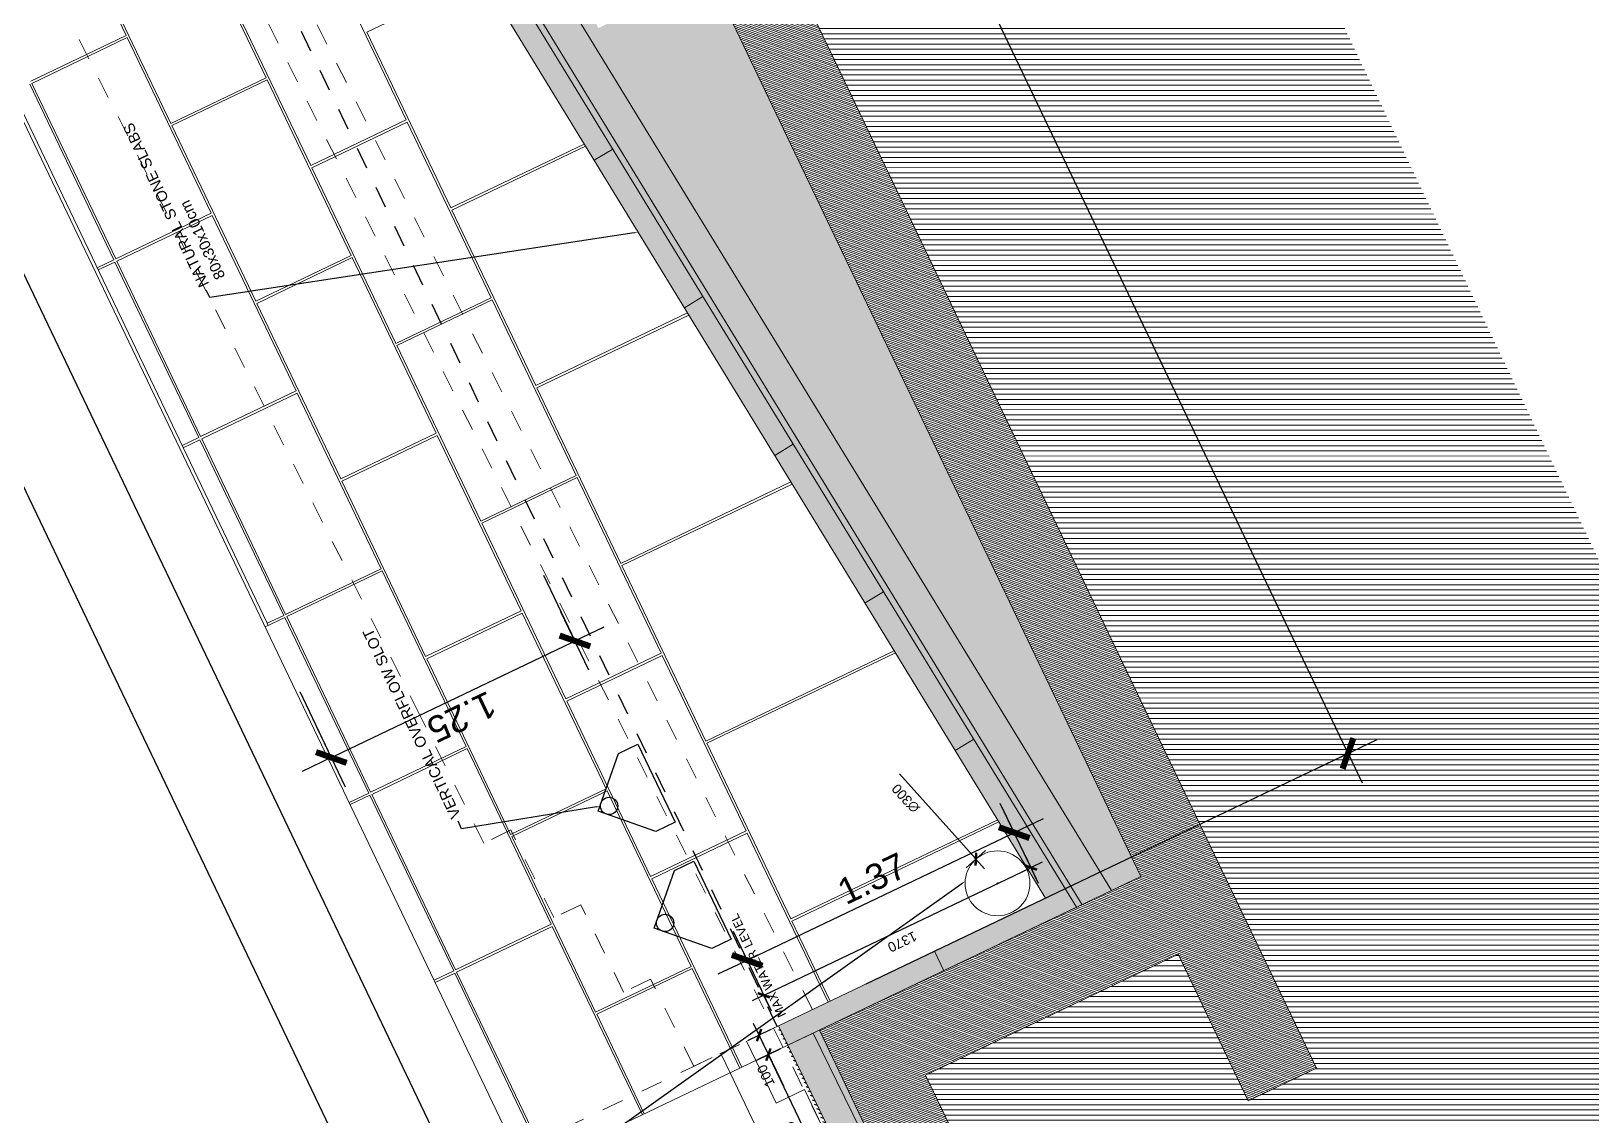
# Model space of a CAD drawing. Header units: metres. Extents: x 679304 to 680626, y 2747329 to 2750056.
# Drawn here: x 679482.45 to 679489.67, y 2747436.82 to 2747441.84 of the extents above; entities that cross this region are included whole.
import ezdxf
from ezdxf import colors
from ezdxf.entities.mleader import LeaderData, LeaderLine
from ezdxf.math import Vec2, Vec3

# ---------------------------------------------------------------- set-up
doc = ezdxf.new("R2010")
doc.units = ezdxf.units.M
doc.linetypes.add('Dash_2_', pattern=[0.25, 0.125, -0.125])
doc.linetypes.add('TRAZOS2', pattern=[9.525, 6.35, -3.175])
for name, color, linetype in [('00_WF_Return', 150, 'Continuous'), ('00_WF_Supply', 170, 'Continuous'), ('01-TX', 7, 'Continuous'), ('01-TX-Dimensions_1-25', 157, 'Continuous'), ('01-TX-Dimensions_1-50', 157, 'Continuous'), ('02-L-Water Level', 140, 'Continuous'), ('COTAUX', 7, 'Continuous')]:
    doc.layers.add(name, color=color, linetype=linetype)
for name, color, linetype, lineweight in [('02-L-projecció', 6, 'Continuous', 5), ('02-L-seccionat', 4, 'Continuous', 5), ('1-CM', 7, 'Continuous', 0), ('3-TR terra compactada', 45, 'Continuous', 0)]:
    doc.layers.add(name, color=color, linetype=linetype, lineweight=lineweight)
for name, color, linetype, lineweight, true_color in [('02-L-projecció 2', 251, 'Continuous', 5, 0x636363), ('03-TR-Paviment_08_Natural Stone Bleachers', 253, 'Continuous', 5, 0xafad9d), ('3-TR D formigó', 251, 'Continuous', 5, 0x666666), ('3-TR tot_u', 8, 'Continuous', 5, 0x787878)]:
    doc.layers.add(name, color=color, linetype=linetype, lineweight=lineweight, true_color=true_color)
doc.layers.add('EIT_3 TR sorra', color=9, linetype='Continuous', true_color=0xd8ceb0)
doc.styles.add('E200', font='verdana.ttf', dxfattribs={"height": 0.4})
doc.styles.get("Standard").update_dxf_attribs({"font": 'arial.ttf'})
doc.dimstyles.new('E20', dxfattribs={"dimscale": 0.03, "dimtxt": 1.5, "dimasz": 0.2, "dimexe": 0.1, "dimexo": 2.5, "dimgap": 1, "dimtad": 1, "dimdec": 0, "dimlfac": 1000, "dimzin": 0, "dimdsep": 46, "dimtxsty": 'Standard', "dimblk1": 'LINCOT200', "dimblk2": 'LINCOT200', "dimsah": 1, "dimcen": 0.1, "dimdle": 0.1, "dimclrt": 256, "dimadec": 0, "dimazin": 0, "dimtfac": 0.015385, "dimtdec": 0, "dimtofl": 0, "dimtmove": 0, "dimatfit": 3, "dimldrblk": 'LINCOT200', "dimfxl": 1, "dimtolj": 1, "dimtzin": 0, "dimarcsym": 0})
doc.dimstyles.new('E50', dxfattribs={"dimscale": 0.03, "dimtxt": 4, "dimasz": 0.5, "dimexe": 0.1, "dimexo": 15, "dimgap": 1, "dimtad": 1, "dimzin": 0, "dimdsep": 46, "dimtxsty": 'Standard', "dimblk1": 'LINCOT200', "dimblk2": 'LINCOT200', "dimsah": 1, "dimcen": 0.1, "dimdle": 0.1, "dimclrt": 256, "dimadec": 0, "dimazin": 0, "dimtfac": 0.015385, "dimtofl": 0, "dimtmove": 0, "dimatfit": 3, "dimldrblk": 'LINCOT200', "dimfxl": 1, "dimtolj": 1, "dimtzin": 0, "dimarcsym": 0})

# ---------------------------------------------------------------- blocks, each defined once
blk = doc.blocks.new('View P3')
at = {"layer": '02-L-Water Level', "linetype": 'Dash_2_', "ltscale": 0.35}
h = blk.add_hatch(dxfattribs=at)
h.set_pattern_fill('ANSI31', color=256, scale=0.005, angle=-1e-10)
h.paths.add_polyline_path([(1.1651, -2.1497), (1.6847, -2.1453), (1.6847, -2.0067), (2.1347, -2.0024), (2.1347, -1.8639), (2.5847, -1.8596), (2.5847, -1.7211), (3.0347, -1.7167), (3.0347, -1.5782), (3.4847, -1.5739), (3.4847, -1.4354), (3.9347, -1.4311), (3.9347, -1.2926), (4.7843, -1.2859), (4.7843, -1.2789), (3.9282, -1.2789), (3.9282, -1.4139), (3.4782, -1.4139), (3.4782, -1.5589), (3.0282, -1.5589), (3.0282, -1.7039), (2.5782, -1.7039), (2.5782, -1.8489), (2.1282, -1.8489), (2.1282, -1.9939), (1.6782, -1.9939), (1.6782, -2.1389), (1.1599, -2.1389), (1.1597, -2.2813), (0.8883, -2.281), (0.8883, -2.331), (1.1645, -2.331)])
at = {"layer": '03-TR-Paviment_08_Natural Stone Bleachers'}
h = blk.add_hatch(dxfattribs=at)
h.set_pattern_fill('DASH', color=256, scale=0.0015, angle=233.49753, style=0, double=1)
h.set_pattern_definition([(349.055117, (-10.2199265, 48.01), (0.00558010167, 0.00377164127), [0.0047625, -0.0047625])])
h.paths.add_polyline_path([(4.6845, -1.2854), (4.7843, -1.2854), (4.7841, -2.655), (14.3137, -1.6699), (28.7626, 0.05), (28.8916, 0.06), (28.9374, 0.06), (28.9374, -0.0299), (14.3247, -1.7693), (4.6841, -2.7659), (4.6846, -1.2854)])
h = blk.add_hatch(dxfattribs=at)
h.set_pattern_fill('DASH', color=256, scale=0.0011, angle=233.49753, style=0, double=1)
h.set_pattern_definition([(233.49753, (0.5145157, -2.663926), (0.0007298413, -0.00488492), [0.0034925, -0.0034925])])
h.paths.add_polyline_path([(3.9347, -1.2926), (3.9347, -1.4222), (4.6845, -1.4157), (4.6845, -1.2854)])
at = {"layer": '3-TR D formigó'}
h = blk.add_hatch(dxfattribs=at)
h.set_pattern_fill('_USER', color=256, scale=0.008, angle=45.00369, pattern_type=0)
h.set_pattern_definition([(45.00369, (0, 0), (-0.0056572186, 0.00565649), [])])
h.paths.add_polyline_path([(4.6845, -1.4481), (3.9848, -1.4473), (3.9858, -1.5835), (3.9858, -1.5906), (1.7358, -2.3048), (1.235, -2.3043), (1.2347, -3.0043), (2.1858, -3.0043), (2.1858, -2.3718), (3.9858, -1.8005), (4.2851, -1.8005), (4.2851, -3.0961), (3.5341, -3.0961), (3.5341, -3.4461), (9.8067, -3.4461), (9.8067, -3.0961), (4.6841, -3.0961), (4.6843, -2.7659), (4.6841, -2.7659)])
at = {"layer": '3-TR terra compactada'}
h = blk.add_hatch(dxfattribs=at)
h.set_pattern_fill('LINE', color=256, scale=0.0075, angle=-115.55755, style=0)
h.paths.add_polyline_path([(33.4248, -5.6383), (33.4248, -0.1896), (28.9374, -0.2615), (28.9374, -1.0006), (26.2111, -1.0006), (26.2111, -1.6517), (20.7411, -1.6517), (20.7411, -2.3025), (15.2739, -2.3025), (15.2739, -2.8743), (9.8067, -2.8743), (9.8067, -3.4137), (9.8067, -3.4461), (3.5341, -3.4461), (3.5341, -3.0961), (4.2851, -3.0961), (4.2851, -1.8005), (3.9858, -1.8005), (2.1858, -2.3718), (2.1858, -3.0043), (1.2347, -3.0043), (1.2347, -2.4756), (0.8598, -2.4756), (-0.9858, -2.4399), (-0.9858, -5.6383)])
at = {"layer": '3-TR tot_u'}
h = blk.add_hatch(dxfattribs=at)
h.set_pattern_fill('AR-CONC', color=256, scale=0.00025, angle=90.2657)
h.paths.add_polyline_path([(28.9374, -0.058), (14.3278, -1.797), (4.6842, -2.7939), (4.6842, -2.9447), (14.3444, -1.9461), (28.9374, -0.209)])
h = blk.add_hatch(dxfattribs=at)
h.set_pattern_fill('AR-CONC', color=256, scale=0.0008, angle=90.2657)
h.paths.add_polyline_path([(20.2411, -1.9525), (20.2411, -1.3017), (25.7111, -1.3017), (25.7111, -0.6506), (28.9374, -0.6506), (28.9374, -0.209), (14.3444, -1.9461), (4.6841, -2.9447), (4.6841, -3.0961), (9.3067, -3.0961), (9.3067, -2.5243), (14.7739, -2.5243), (14.7739, -1.9525)])
at = {"layer": 'EIT_3 TR sorra'}
h = blk.add_hatch(dxfattribs=at)
h.set_pattern_fill('ANSI36', color=256, scale=0.001075, angle=0.62836, style=0, double=1)
h.paths.add_polyline_path([(28.9374, -0.0299), (14.3247, -1.7693), (4.6841, -2.7659), (4.6842, -2.7939), (14.3278, -1.797), (28.9374, -0.058)])
h = blk.add_hatch(dxfattribs=at)
h.set_pattern_fill('ANSI36', color=256, scale=0.001075, angle=-0.06992, style=0, double=1)
h.set_pattern_definition([(44.93008, (2.747063, 0.2568062), (0.001818181, 0.0066347567), [0.0085328125, -0.0017065625, 0, -0.0017065625])])
h.paths.add_polyline_path([(3.9346, -1.4311), (3.9846, -1.4306), (3.9848, -1.4473), (4.6845, -1.4481), (4.6845, -1.4157), (3.9347, -1.4222)])
at = {"layer": '02-L-projecció', "linetype": 'TRAZOS2', "ltscale": 0.01, "flags": 128}
for points in [[(3.8843, -1.2733), (4.7843, -1.26), (14.3088, -1.07), (28.8916, 0.06)], [(4.7828, -1.46), (4.7878, -1.46), (18.3504, -1.1894)]]:
    blk.add_lwpolyline(points, dxfattribs=at)
at = {"layer": '02-L-projecció'}
for points in [[(28.9374, -0.058), (14.3278, -1.797), (4.6832, -2.794)], [(28.9374, -0.209), (14.3444, -1.9461), (4.6842, -2.9447)]]:
    blk.add_lwpolyline(points, dxfattribs=at)
blk.add_circle((4.9418, -2.4841), 0.15, dxfattribs=at)
at = {"layer": '02-L-projecció 2'}
for points in [[(4.6846, -1.2854), (4.6846, 0.06), (28.9374, 0.06)], [(5.6507, -0.04), (5.6507, 0.06)], [(5.6619, -0.04), (5.6619, 0.06)], [(6.5619, -0.04), (6.5619, 0.06)], [(6.5731, -0.04), (6.5731, 0.06)], [(7.4731, -0.04), (7.4731, 0.06)], [(7.4843, 0.045), (7.4731, 0.045)], [(7.4843, 0.045), (26.178, 0.045)], [(7.4843, -0.04), (7.4843, 0.045)], [(8.3843, -0.04), (8.3843, 0.045)], [(8.3955, -0.04), (8.3955, 0.045)], [(9.2955, -0.04), (9.2955, 0.045)], [(9.3067, -0.04), (9.3067, 0.045)], [(4.6846, -0.04), (5.6507, -0.04)], [(4.6846, -0.05), (5.6507, -0.05)], [(5.6507, -0.54), (5.6507, -0.05)], [(5.6619, -0.04), (6.5619, -0.04)], [(5.6619, -0.54), (5.6619, -0.05)], [(5.6619, -0.05), (6.5619, -0.05)], [(6.5619, -0.54), (6.5619, -0.05)], [(6.5731, -0.04), (7.4731, -0.04)], [(6.5731, -0.54), (6.5731, -0.05)], [(6.5731, -0.05), (7.4731, -0.05)], [(7.4731, -0.54), (7.4731, -0.05)], [(7.4843, -0.04), (8.3843, -0.04)], [(7.4843, -0.54), (7.4843, -0.05)], [(7.4843, -0.05), (8.3843, -0.05)], [(8.3843, -0.54), (8.3843, -0.05)], [(8.3955, -0.04), (9.2955, -0.04)], [(8.3955, -0.54), (8.3955, -0.05)], [(8.3955, -0.05), (9.2955, -0.05)], [(9.2955, -0.54), (9.2955, -0.05)], [(9.3067, -0.04), (10.2067, -0.04)], [(9.3067, -0.54), (9.3067, -0.05)], [(9.3067, -0.05), (10.2067, -0.05)], [(10.2067, -0.54), (10.2067, -0.05)], [(10.2179, -0.54), (10.2179, -0.05)], [(4.6846, -0.54), (5.6507, -0.54)], [(4.6846, -0.55), (5.1951, -0.55)], [(5.1951, -1.04), (5.1951, -0.55)], [(5.2063, -1.04), (5.2063, -0.55)], [(6.1063, -0.55), (5.2063, -0.55)], [(5.6619, -0.54), (6.5619, -0.54)], [(6.1063, -1.04), (6.1063, -0.55)], [(6.1175, -1.04), (6.1175, -0.55)], [(7.0175, -0.55), (6.1175, -0.55)], [(6.5731, -0.54), (7.4731, -0.54)], [(7.0175, -1.04), (7.0175, -0.55)], [(7.9287, -0.55), (7.0287, -0.55)], [(7.0287, -1.04), (7.0287, -0.55)], [(7.4843, -0.54), (8.3843, -0.54)], [(7.9287, -1.04), (7.9287, -0.55)], [(7.9399, -0.55), (8.8399, -0.55)], [(7.9399, -1.04), (7.9399, -0.55)], [(8.3955, -0.54), (9.2955, -0.54)], [(8.8399, -1.04), (8.8399, -0.55)], [(8.8511, -0.55), (9.7511, -0.55)], [(8.8511, -1.04), (8.8511, -0.55)], [(9.3067, -0.54), (10.2067, -0.54)], [(9.7511, -1.04), (9.7511, -0.55)], [(9.7623, -0.55), (10.6623, -0.55)], [(9.7623, -1.04), (9.7623, -0.55)], [(10.2179, -0.54), (11.1179, -0.54)], [(4.6846, -0.99), (4.3343, -0.99), (4.3343, -1.135), (3.8843, -1.135), (3.8843, -1.2733)], [(5.1951, -1.04), (4.6846, -1.04)], [(5.6507, -1.05), (4.6846, -1.05)], [(5.2063, -1.04), (6.1063, -1.04)], [(5.6507, -1.54), (5.6507, -1.05)], [(5.6619, -1.54), (5.6619, -1.05)], [(6.5619, -1.05), (5.6619, -1.05)], [(6.1175, -1.04), (7.0175, -1.04)], [(6.5619, -1.54), (6.5619, -1.05)], [(6.5731, -1.54), (6.5731, -1.05)], [(7.4731, -1.05), (6.5731, -1.05)], [(7.0287, -1.04), (7.9287, -1.04)], [(7.4731, -1.54), (7.4731, -1.05)], [(7.4843, -1.05), (8.3843, -1.05)], [(7.4843, -1.54), (7.4843, -1.05)], [(7.9399, -1.04), (8.8399, -1.04)], [(8.3843, -1.54), (8.3843, -1.05)], [(8.3955, -1.05), (9.2955, -1.05)], [(8.3955, -1.54), (8.3955, -1.05)], [(8.8511, -1.04), (9.7511, -1.04)], [(9.2955, -1.54), (9.2955, -1.05)], [(9.3067, -1.05), (10.2067, -1.05)], [(9.3067, -1.54), (9.3067, -1.05)], [(9.7623, -1.04), (10.6623, -1.04)], [(4.6846, -1.122), (4.4663, -1.122), (4.4663, -1.267), (3.8843, -1.267)], [(5.6507, -1.54), (4.7843, -1.5399)], [(5.1951, -1.55), (4.7843, -1.55)], [(5.1951, -2.6125), (5.1951, -1.55)], [(5.2063, -2.6114), (5.2063, -1.55)], [(5.2063, -1.55), (6.1063, -1.55)], [(6.5619, -1.54), (5.6619, -1.54)], [(6.1063, -2.5183), (6.1063, -1.55)], [(6.1175, -2.5172), (6.1175, -1.55)], [(6.1175, -1.55), (7.0175, -1.55)], [(7.4731, -1.54), (6.5731, -1.54)], [(7.0175, -2.4241), (7.0175, -1.55)], [(7.0287, -1.55), (7.9287, -1.55)], [(7.0287, -2.423), (7.0287, -1.55)], [(7.4843, -1.54), (8.3843, -1.54)], [(7.9287, -2.33), (7.9287, -1.55)], [(7.9399, -1.55), (8.8399, -1.55)], [(7.9399, -2.3288), (7.9399, -1.55)], [(8.3955, -1.54), (9.2955, -1.54)], [(8.8399, -2.2358), (8.8399, -1.55)], [(8.8511, -1.55), (9.7511, -1.55)], [(8.8511, -2.2346), (8.8511, -1.55)], [(9.3067, -1.54), (10.2067, -1.54)], [(9.7511, -2.1416), (9.7511, -1.55)]]:
    blk.add_lwpolyline(points, dxfattribs=at)
at = {"layer": '02-L-projecció 2', "linetype": 'TRAZOS2', "ltscale": 0.01}
for points in [[(4.7843, -0.8514), (5.2343, -0.845), (5.2343, -0.7065), (5.6843, -0.7022), (5.6843, -0.5637), (6.1356, -0.5593), (6.1343, -0.4209), (6.7963, -0.4096), (28.8916, 0.06)], [(4.7843, -1.2854), (4.7843, 0.06)], [(4.7843, -0.845), (4.7843, -0.845), (4.7843, -0.99), (4.6846, -0.99)], [(4.7843, -1.122), (4.6846, -1.122)]]:
    blk.add_lwpolyline(points, dxfattribs=at)
at = {"layer": '02-L-seccionat'}
for p, q in [((8.7631, -2.2437), (8.7734, -2.3432)), ((7.9674, -2.326), (7.9776, -2.4254)), ((7.1716, -2.4082), (7.1819, -2.5077)), ((6.3758, -2.4905), (6.3861, -2.5899)), ((5.5801, -2.5727), (5.5904, -2.6722))]:
    blk.add_line(p, q, dxfattribs=at)
for points in [[(4.6845, -1.2854), (4.7843, -1.2854), (4.7841, -2.655), (14.3137, -1.6699), (28.7626, 0.05), (28.8916, 0.06), (28.9374, 0.06), (28.9374, -0.0299), (14.3247, -1.7693), (4.6841, -2.7659), (4.6846, -1.2854)], [(3.9347, -1.2926), (3.9347, -1.4222), (4.6845, -1.4157), (4.6845, -1.2854)]]:
    blk.add_lwpolyline(points, close=True, dxfattribs=at)
for points in [[(1.2347, -2.3043), (1.2347, -3.0043), (2.1858, -3.0043), (2.1858, -2.3718), (3.9858, -1.8005), (4.2851, -1.8005), (4.2851, -3.0961), (3.5341, -3.0961), (3.5341, -3.4461), (9.8067, -3.4461), (9.8067, -3.0961), (4.6841, -3.0961), (4.6845, -1.4481)], [(4.7842, -2.0854), (4.6843, -2.0854)], [(4.7843, -2.655), (4.7843, -2.7555)]]:
    blk.add_lwpolyline(points, dxfattribs=at)
at = {"layer": '02-L-Water Level', "linetype": 'Dash_2_', "ltscale": 0.35, "flags": 128}
blk.add_lwpolyline([(4.7846, -1.2789), (13.7843, -1.2789), (26.178, -0.2577)], dxfattribs=at)
at = {"layer": '1-CM'}
blk.add_lwpolyline([(4.6845, -1.4481), (3.9848, -1.4473), (3.9846, -1.4306)], dxfattribs=at)
at = {"layer": '02-L-Water Level', "linetype": 'Dash_2_', "ltscale": 0.35, "style": 'E200'}
blk.add_text('MAX WATER LEVEL', height=0.04, rotation=0.02289, dxfattribs=at).set_placement((4.8138, -1.3408))
blk = doc.blocks.new('LINCOT200')
for p, q in [((0, -10), (0, 10)), ((0, 0), (10, 0))]:
    blk.add_line(p, q)
at = {"const_width": 1.88}
blk.add_lwpolyline([(3.54, -3.54), (-3.54, 3.54)], dxfattribs=at)
at = {"layer": 'COTAUX'}
blk.add_line((0, 0), (-1.25, 0), dxfattribs=at)
blk = doc.blocks.new('*D32')
at = {"layer": '01-TX-Dimensions_1-50', "color": 0, "lineweight": -2, "transparency": 16777216}
for p, q in [((679473.8674, 2747458.2524), (679473.6124, 2747458.1305)), ((679484.0287, 2747436.3556), (679473.6215, 2747458.1182)), ((679484.2868, 2747436.4623), (679484.0324, 2747436.3407))]:
    blk.add_line(p, q, dxfattribs=at)
at = {"layer": 'DEFPOINTS', "color": 0, "transparency": 16777216}
for p in [(679474.2734, 2747458.4466), (679473.6151, 2747458.1318), (679484.6927, 2747436.6565)]:
    blk.add_point(p, dxfattribs=at)
at = {"layer": '01-TX-Dimensions_1-50', "color": 0, "lineweight": -2, "transparency": 16777216, "xscale": 0.015, "yscale": 0.015, "zscale": 0.015}
for p, rotation in [((679473.6151, 2747458.1318), 115.5575828872426), ((679484.0351, 2747436.342), 295.5575828872426)]:
    blk.add_blockref('LINCOT200', p, dxfattribs=dict(at, rotation=rotation))
at = {"layer": '01-TX-Dimensions_1-50', "transparency": 16777216, "insert": (679478.1981, 2747448.3366), "char_height": 0.12, "attachment_point": 5, "rotation": 115.55758}
blk.add_mtext('\\A1;24.15', dxfattribs=at)
blk = doc.blocks.new('*D33')
at = {"layer": '01-TX-Dimensions_1-50', "color": 0, "lineweight": -2, "transparency": 16777216}
for p, q in [((679475.0524, 2747455.7727), (679475.1811, 2747455.8343)), ((679475.1903, 2747455.8221), (679484.4118, 2747436.5388)), ((679484.2868, 2747436.4623), (679484.4155, 2747436.5239))]:
    blk.add_line(p, q, dxfattribs=at)
at = {"layer": 'DEFPOINTS', "color": 0, "transparency": 16777216}
for p in [(679475.4583, 2747455.9669), (679484.6927, 2747436.6565), (679484.4183, 2747436.5252)]:
    blk.add_point(p, dxfattribs=at)
at = {"layer": '01-TX-Dimensions_1-50', "color": 0, "lineweight": -2, "transparency": 16777216, "xscale": 0.015, "yscale": 0.015, "zscale": 0.015}
for p, rotation in [((679475.1838, 2747455.8356), 115.5575828872426), ((679484.4183, 2747436.5252), 295.5575828872426)]:
    blk.add_blockref('LINCOT200', p, dxfattribs=dict(at, rotation=rotation))
at = {"layer": '01-TX-Dimensions_1-50', "transparency": 16777216, "insert": (679479.1147, 2747447.4041), "char_height": 0.12, "attachment_point": 5, "rotation": 115.55758}
blk.add_mtext('\\A1;21.40', dxfattribs=at)
blk = doc.blocks.new('*D41')
at = {"layer": '01-TX-Dimensions_1-50', "color": 0, "lineweight": -2, "transparency": 16777216}
for p, q in [((679484.8193, 2747439.322), (679484.9665, 2747439.0142)), ((679483.8518, 2747438.4845), (679484.9516, 2747439.0105)), ((679483.6924, 2747438.7831), (679483.8396, 2747438.4753))]:
    blk.add_line(p, q, dxfattribs=at)
at = {"layer": 'DEFPOINTS', "color": 0, "transparency": 16777216}
for p in [(679484.6252, 2747439.7279), (679483.4983, 2747439.189), (679484.9652, 2747439.017)]:
    blk.add_point(p, dxfattribs=at)
at = {"layer": '01-TX-Dimensions_1-50', "color": 0, "lineweight": -2, "transparency": 16777216, "xscale": 0.015, "yscale": 0.015, "zscale": 0.015}
for p, rotation in [((679484.9652, 2747439.017), 25.55758288724264), ((679483.8383, 2747438.4781), 205.5575828872426)]:
    blk.add_blockref('LINCOT200', p, dxfattribs=dict(at, rotation=rotation))
at = {"layer": '01-TX-Dimensions_1-50', "transparency": 16777216, "insert": (679484.4411, 2747438.6652), "char_height": 0.12, "attachment_point": 5, "rotation": 205.55758}
blk.add_mtext('\\A1;1.25', dxfattribs=at)
blk = doc.blocks.new('*D43')
at = {"layer": '01-TX-Dimensions_1-50', "color": 0, "lineweight": -2, "transparency": 16777216}
for p, q in [((679482.0091, 2747445.9307), (679484.4348, 2747447.0907)), ((679484.4386, 2747447.0759), (679488.5347, 2747438.5104)), ((679486.3125, 2747437.4311), (679488.5439, 2747438.4981))]:
    blk.add_line(p, q, dxfattribs=at)
at = {"layer": 'DEFPOINTS', "color": 0, "transparency": 16777216}
for p in [(679481.6031, 2747445.7366), (679488.5412, 2747438.4969), (679485.9065, 2747437.2369)]:
    blk.add_point(p, dxfattribs=at)
at = {"layer": '01-TX-Dimensions_1-50', "color": 0, "lineweight": -2, "transparency": 16777216, "xscale": 0.015, "yscale": 0.015, "zscale": 0.015}
for p, rotation in [((679484.4321, 2747447.0894), 115.5575828872426), ((679488.5412, 2747438.4969), 295.5575828872426)]:
    blk.add_blockref('LINCOT200', p, dxfattribs=dict(at, rotation=rotation))
at = {"layer": '01-TX-Dimensions_1-50', "transparency": 16777216, "insert": (679486.4348, 2747442.6901), "char_height": 0.12, "attachment_point": 5, "rotation": 115.55758}
blk.add_mtext('\\A1;9.52', dxfattribs=at)
blk = doc.blocks.new('*D92')
at = {"layer": '01-TX-Dimensions_1-50', "color": 0, "lineweight": -2, "transparency": 16777216}
for p, q in [((679486.9481, 2747438.2336), (679486.996, 2747438.1333)), ((679485.7752, 2747437.5464), (679486.9838, 2747438.1241)), ((679485.7125, 2747437.6429), (679485.7604, 2747437.5427))]:
    blk.add_line(p, q, dxfattribs=at)
at = {"layer": 'DEFPOINTS', "color": 0, "transparency": 16777216}
for p in [(679486.9973, 2747438.1306), (679487.1422, 2747437.8276), (679485.9065, 2747437.2369)]:
    blk.add_point(p, dxfattribs=at)
at = {"layer": '01-TX-Dimensions_1-50', "color": 0, "lineweight": -2, "transparency": 16777216, "xscale": 0.015, "yscale": 0.015, "zscale": 0.015}
for p, rotation in [((679486.9973, 2747438.1306), 25.54895795634033), ((679485.7617, 2747437.5399), 205.5489579563404)]:
    blk.add_blockref('LINCOT200', p, dxfattribs=dict(at, rotation=rotation))
at = {"layer": '01-TX-Dimensions_1-50', "transparency": 16777216, "insert": (679486.3401, 2747437.9177), "char_height": 0.12, "attachment_point": 5, "rotation": 25.54896}
blk.add_mtext('\\A1;1.37', dxfattribs=at)
blk = doc.blocks.new('*D120')
at = {"layer": '01-TX-Dimensions_1-25', "color": 0, "lineweight": -2, "transparency": 16777216}
for p, q in [((679486.4662, 2747438.4031), (679486.8159, 2747438.0124)), ((679486.9226, 2747437.8974), (679486.9172, 2747437.8949)), ((679486.9212, 2747437.8934), (679486.9186, 2747437.8989))]:
    blk.add_line(p, q, dxfattribs=at)
at = {"layer": 'DEFPOINTS', "color": 0, "transparency": 16777216}
for p in [(679486.8199, 2747438.0079), (679487.0199, 2747437.7844)]:
    blk.add_point(p, dxfattribs=at)
at = {"layer": '01-TX-Dimensions_1-25', "color": 0, "lineweight": -2, "transparency": 16777216, "xscale": 0.006, "yscale": 0.006, "zscale": 0.006, "rotation": 311.8257751387557}
blk.add_blockref('LINCOT200', (679486.8199, 2747438.0079), dxfattribs=at)
at = {"layer": '01-TX-Dimensions_1-25', "transparency": 16777216, "insert": (679486.4953, 2747438.2893), "char_height": 0.045, "attachment_point": 5, "rotation": 131.82578}
blk.add_mtext('\\A1;∅300', dxfattribs=at)
blk = doc.blocks.new('*D121')
at = {"layer": '01-TX-Dimensions_1-25', "color": 0, "lineweight": -2, "transparency": 16777216}
for p, q in [((679485.8389, 2747437.2046), (679485.8143, 2747437.1928)), ((679485.8196, 2747437.1887), (679485.8575, 2747437.1095)), ((679485.8819, 2747437.1146), (679485.8574, 2747437.1028)), ((679485.8601, 2747437.1041), (679485.9295, 2747436.9588))]:
    blk.add_line(p, q, dxfattribs=at)
at = {"layer": 'DEFPOINTS', "color": 0, "transparency": 16777216}
for p in [(679485.9065, 2747437.2369), (679485.9496, 2747437.1469), (679485.8601, 2747437.1041)]:
    blk.add_point(p, dxfattribs=at)
at = {"layer": '01-TX-Dimensions_1-25', "color": 0, "lineweight": -2, "transparency": 16777216, "xscale": 0.006, "yscale": 0.006, "zscale": 0.006}
for p, rotation in [((679485.817, 2747437.1941), 115.5575828870524), ((679485.8601, 2747437.1041), 295.5575828870525)]:
    blk.add_blockref('LINCOT200', p, dxfattribs=dict(at, rotation=rotation))
at = {"layer": '01-TX-Dimensions_1-25', "transparency": 16777216, "insert": (679485.8483, 2747437.0059), "char_height": 0.045, "attachment_point": 5, "rotation": 115.55758}
blk.add_mtext('\\A1;100', dxfattribs=at)
blk = doc.blocks.new('*D122')
at = {"layer": '01-TX-Dimensions_1-25', "color": 0, "lineweight": -2, "transparency": 16777216}
for p, q in [((679485.8819, 2747437.1146), (679485.8574, 2747437.1028)), ((679485.8627, 2747437.0987), (679486.181, 2747436.433)), ((679486.2119, 2747436.4411), (679486.1809, 2747436.4263))]:
    blk.add_line(p, q, dxfattribs=at)
at = {"layer": 'DEFPOINTS', "color": 0, "transparency": 16777216}
for p in [(679485.9496, 2747437.1469), (679486.1836, 2747436.4276), (679486.2795, 2747436.4735)]:
    blk.add_point(p, dxfattribs=at)
at = {"layer": '01-TX-Dimensions_1-25', "color": 0, "lineweight": -2, "transparency": 16777216, "xscale": 0.006, "yscale": 0.006, "zscale": 0.006}
for p, rotation in [((679485.8601, 2747437.1041), 115.5575828870524), ((679486.1836, 2747436.4276), 295.5575828870525)]:
    blk.add_blockref('LINCOT200', p, dxfattribs=dict(at, rotation=rotation))
at = {"layer": '01-TX-Dimensions_1-25', "transparency": 16777216, "insert": (679485.974, 2747436.743), "char_height": 0.045, "attachment_point": 5, "rotation": 115.55758}
blk.add_mtext('\\A1;750', dxfattribs=at)
blk = doc.blocks.new('*D123')
at = {"layer": '01-TX-Dimensions_1-25', "color": 0, "lineweight": -2, "transparency": 16777216}
for p, q in [((679485.8444, 2747437.3808), (679487.0691, 2747437.9664)), ((679487.1097, 2747437.8954), (679487.0732, 2747437.9717)), ((679485.8742, 2747437.3046), (679485.8377, 2747437.3809))]:
    blk.add_line(p, q, dxfattribs=at)
at = {"layer": 'DEFPOINTS', "color": 0, "transparency": 16777216}
for p in [(679487.0745, 2747437.969), (679487.1421, 2747437.8278), (679485.9065, 2747437.2369)]:
    blk.add_point(p, dxfattribs=at)
at = {"layer": '01-TX-Dimensions_1-25', "color": 0, "lineweight": -2, "transparency": 16777216, "xscale": 0.006, "yscale": 0.006, "zscale": 0.006}
for p, rotation in [((679487.0745, 2747437.969), 25.55758288705247), ((679485.839, 2747437.3782), 205.5575828870525)]:
    blk.add_blockref('LINCOT200', p, dxfattribs=dict(at, rotation=rotation))
at = {"layer": '01-TX-Dimensions_1-25', "transparency": 16777216, "insert": (679486.4796, 2747437.6258), "char_height": 0.045, "attachment_point": 5, "rotation": 205.55758}
blk.add_mtext('\\A1;1370', dxfattribs=at)
blk = doc.blocks.new('WF_R_Overflow')
at = {"layer": '00_WF_Return'}
blk.add_lwpolyline([(0.3, 0), (0.1, -0.2), (0, -0.2), (0, 0.2), (0.1, 0.2)], close=True, dxfattribs=at)
blk.add_circle((0.2434, 0), 0.04, dxfattribs=at)

msp = doc.modelspace()

# ---------------------------------------------------------------- block references
at = {"rotation": 115.5575828872439}
msp.add_blockref('View P3', (679486.8109, 2747432.3662), dxfattribs=at)
at = {"layer": '00_WF_Supply', "rotation": 205.5571433950462}
for p in [(679485.3429, 2747438.3592), (679485.6017, 2747437.8179)]:
    msp.add_blockref('WF_R_Overflow', p, dxfattribs=at)

# ---------------------------------------------------------------- dimensions: what is measured, and where the dimension line sits
at = {"layer": '01-TX-Dimensions_1-25'}
dim = msp.add_diameter_dim_2p(p1=(679487.0199, 2747437.7844), p2=(679486.8199, 2747438.0079), dimstyle='E20', dxfattribs=at)
dim.commit()
dim.dimension.update_dxf_attribs({"geometry": '*D120', "text_midpoint": (679486.5357, 2747438.3255), "dimtype": 163})
for base, p1, p2, angle, picture, middle in [((679487.0745, 2747437.969), (679485.9065, 2747437.2369), (679487.1421, 2747437.8278), 205.55758, '*D123', (679486.4796, 2747437.6258)), ((679485.8601, 2747437.1041), (679485.9065, 2747437.2369), (679485.9496, 2747437.1469), 115.55758, '*D121', (679485.8483, 2747437.0059)), ((679486.1836, 2747436.4276), (679485.9496, 2747437.1469), (679486.2795, 2747436.4735), 115.55758, '*D122', (679485.974, 2747436.743))]:
    dim = msp.add_linear_dim(base=base, p1=p1, p2=p2, angle=angle, dimstyle='E20', dxfattribs=at)
    dim.commit()
    dim.dimension.update_dxf_attribs({"geometry": picture, "text_midpoint": middle})
at = {"layer": '01-TX-Dimensions_1-50'}
for base, p1, p2, picture, middle in [((679473.6151, 2747458.1318), (679484.6927, 2747436.6565), (679474.2734, 2747458.4466), '*D32', (679478.2804, 2747448.3759)), ((679484.4183, 2747436.5252), (679475.4583, 2747455.9669), (679484.6927, 2747436.6565), '*D33', (679479.1971, 2747447.4434)), ((679488.5412, 2747438.4969), (679481.6031, 2747445.7366), (679485.9065, 2747437.2369), '*D43', (679486.5171, 2747442.7295))]:
    dim = msp.add_linear_dim(base=base, p1=p1, p2=p2, angle=115.55758, dimstyle='E50', dxfattribs=at)
    dim.commit()
    dim.dimension.update_dxf_attribs({"geometry": picture, "text_midpoint": middle, "dimtype": 160})
dim = msp.add_linear_dim(base=(679484.9652, 2747439.017), p1=(679483.4983, 2747439.189), p2=(679484.6252, 2747439.7279), angle=205.55758, dimstyle='E50', dxfattribs=at)
dim.commit()
dim.dimension.update_dxf_attribs({"geometry": '*D41', "text_midpoint": (679484.4411, 2747438.6652)})
dim = msp.add_aligned_dim(p1=(679485.9065, 2747437.2369), p2=(679487.1422, 2747437.8276), distance=0.3359, dimstyle='E50', dxfattribs=at)
dim.commit()
dim.dimension.update_dxf_attribs({"geometry": '*D92', "text_midpoint": (679486.3401, 2747437.9177)})

# ---------------------------------------------------------------- leaders
at = {"layer": '01-TX'}
ml = msp.add_multileader_mtext('Standard', dxfattribs=at)
ml.set_content('NATURAL STONE SLABS\\P80x30x10cm', color=256)
ml.set_leader_properties()
ml.build(insert=Vec2(0, 0))
ml.multileader.update_dxf_attribs({"dogleg_length": 0.0769, "arrow_head_size": 0.0192})
ctx = ml.context
ctx.base_point, ctx.char_height, ctx.arrow_head_size, ctx.landing_gap_size, ctx.plane_origin, ctx.plane_x_axis, ctx.plane_y_axis = Vec3(679483.2598, 2747440.6398), 0.05, 0.0192, 0.0192, Vec3(679483.6432, 2747439.1776), Vec3(-0.428121, 0.903721), Vec3(-0.903721, -0.428121)
notes = []
notes.append((ctx, [(0, (1, 1, 0), (679483.2763, 2747440.605), (-0.428121, 0.903721), 0.0385, [(0, [(679485.258, 2747440.9072)], 0, [])])]))
ctx.mtext.insert, ctx.mtext.text_direction, ctx.mtext.rotation, ctx.mtext.flow_direction = Vec3(679483.2286, 2747440.6462), Vec3(-0.428121, 0.903721), -0.003651, 5
ml = msp.add_multileader_mtext('Standard', dxfattribs=at)
ml.set_content('VERTICAL OVERFLOW SLOT', color=256)
ml.set_leader_properties()
ml.build(insert=Vec2(0, 0))
ml.multileader.update_dxf_attribs({"dogleg_length": 0.0769, "arrow_head_size": 0.0192})
ctx = ml.context
ctx.base_point, ctx.char_height, ctx.arrow_head_size, ctx.landing_gap_size, ctx.plane_origin, ctx.plane_x_axis, ctx.plane_y_axis = Vec3(679484.4246, 2747438.1827), 0.05, 0.0192, 0.0192, Vec3(679484.808, 2747436.7205), Vec3(-0.428121, 0.903721), Vec3(-0.903721, -0.428121)
notes.append((ctx, [(0, (1, 1, 0), (679484.4411, 2747438.148), (-0.428121, 0.903721), 0.0385, [(0, [(679485.0833, 2747438.2524)], 0, [])])]))
ctx.mtext.insert, ctx.mtext.text_direction, ctx.mtext.rotation, ctx.mtext.flow_direction = Vec3(679484.3934, 2747438.1892), Vec3(-0.428121, 0.903721), -0.003651, 5
ml = msp.add_multileader_mtext('Standard', dxfattribs=at)
ml.set_content('ELECTRIC VACUUM', color=256)
ml.set_leader_properties()
ml.build(insert=Vec2(0, 0))
ml.multileader.update_dxf_attribs({"dogleg_length": 0.0769, "arrow_head_size": 0.0192})
ctx = ml.context
ctx.base_point, ctx.char_height, ctx.arrow_head_size, ctx.landing_gap_size, ctx.plane_origin, ctx.plane_x_axis, ctx.plane_y_axis = Vec3(679485.4825, 2747436.102), 0.05, 0.0192, 0.0192, Vec3(679486.4949, 2747436.3734), Vec3(-0.428121, 0.903721), Vec3(-0.903721, -0.428121)
notes.append((ctx, [(1, (1, 1, 0), (679485.1684, 2747436.765), (0.428121, -0.903721), 0.0385, [(0, [(679486.7702, 2747437.9053)], 0, [])])]))
ctx.mtext.insert, ctx.mtext.text_direction, ctx.mtext.rotation, ctx.mtext.flow_direction = Vec3(679485.4513, 2747436.1085), Vec3(-0.428121, 0.903721), -0.003651, 5
for ctx, leaders in notes:
    for number, flags, end, landing, length, lines in leaders:
        leader = LeaderData()
        leader.index, (leader.has_last_leader_line, leader.has_dogleg_vector, leader.attachment_direction) = number, flags
        leader.last_leader_point, leader.dogleg_vector, leader.dogleg_length = Vec3(end), Vec3(landing), length
        for number, points, colour, breaks in lines:
            line = LeaderLine()
            line.index, line.vertices, line.color, line.breaks = number, Vec3.list(points), colors.encode_raw_color(colour), breaks
            leader.lines.append(line)
        ctx.leaders.append(leader)

doc.saveas('drawing.dxf')
